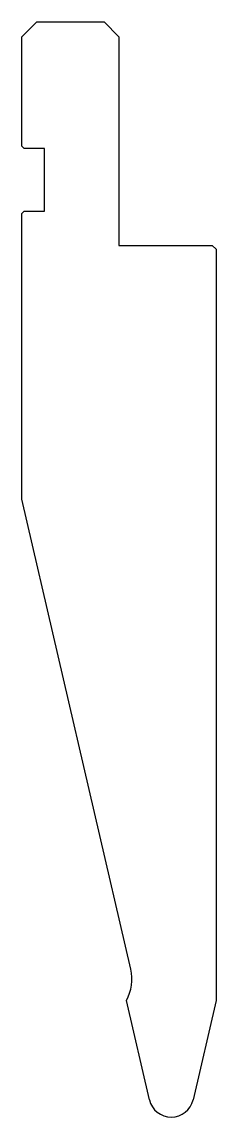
# Model space of a CAD drawing. Header units: metres. Extents: x -21 to 5, y -70 to 77.
import ezdxf

# ---------------------------------------------------------------- set-up
doc = ezdxf.new("R2010")
doc.units = ezdxf.units.M

msp = doc.modelspace()

# ---------------------------------------------------------------- linework, layer by layer
for p, q in [((-19.474957, 77.428708), (-21.474957, 75.428708)), ((-19.474957, 77.428708), (-10.474958, 77.428708)), ((-8.474958, 75.428708), (-10.474958, 77.428708)), ((-21.474957, 60.728714), (-21.474957, 75.428708)), ((-8.474958, 75.428708), (-8.474958, 47.428714)), ((-21.474957, 60.728714), (-21.174957, 60.428714)), ((-18.474958, 60.428714), (-21.174957, 60.428714)), ((-18.474958, 52.028714), (-18.474958, 60.428714)), ((-21.174957, 52.028714), (-21.474957, 51.728714)), ((-21.474957, 13.389944), (-21.474957, 51.728714)), ((-21.174957, 52.028714), (-18.474958, 52.028714)), ((-8.474958, 47.428714), (4.025043, 47.428714)), ((4.525043, 46.928714), (4.025043, 47.428714)), ((4.525043, 46.928714), (4.525043, -53.918496)), ((-6.906227, -49.714158), (-21.474957, 13.389944)), ((-4.398106, -67.24614), (-7.475035, -53.918496)), ((4.525043, -53.918496), (1.448114, -67.24614))]:
    msp.add_line(p, q)
for centre, radius, start, end in [((-12.752447, -51.063865), 6, 331.590378, 13), ((-1.474996, -66.571286), 3, 193, 347)]:
    msp.add_arc(centre, radius, start, end)

doc.saveas('drawing.dxf')
